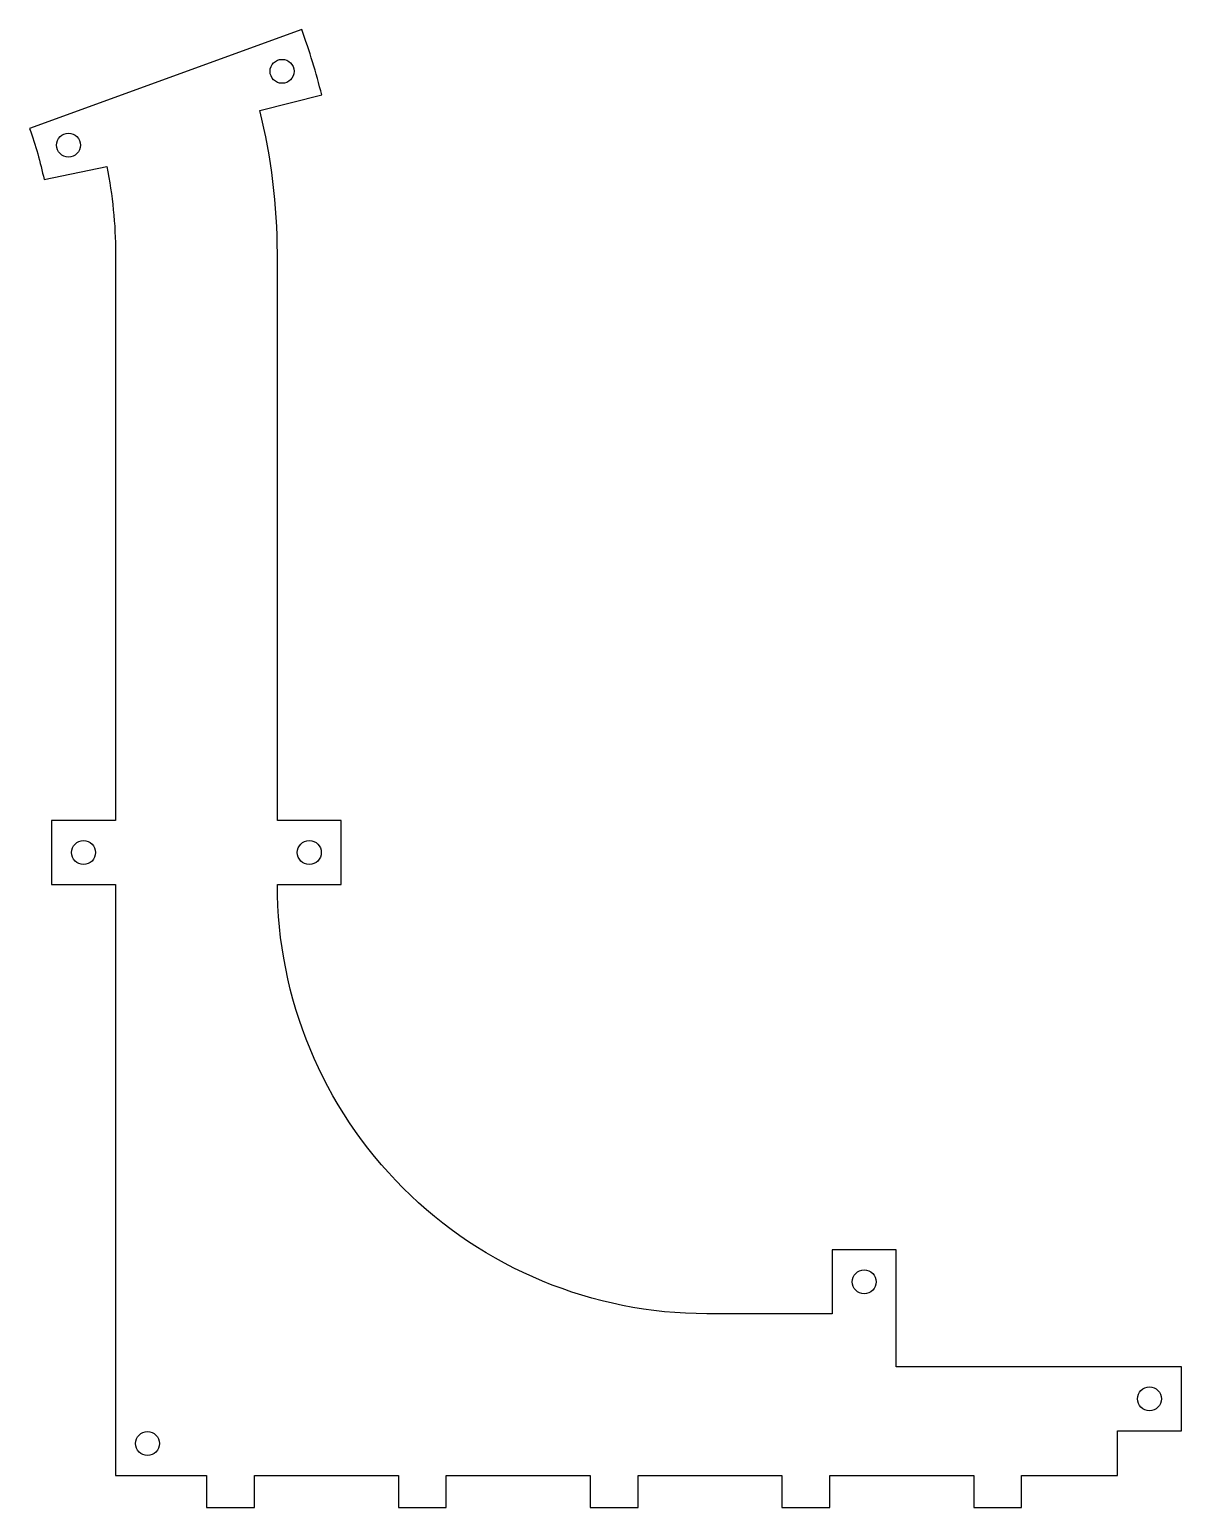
# Model space of a CAD drawing. Header units: millimetres. Extents: x -75 to 69, y -25 to 160.
import ezdxf

# ---------------------------------------------------------------- set-up
doc = ezdxf.new("R2010")
doc.units = ezdxf.units.MM
doc.layers.get('0').update_dxf_attribs({"linetype": 'CONTINUOUS'})

msp = doc.modelspace()

# ---------------------------------------------------------------- linework, layer by layer
msp.add_lwpolyline([(-43.75, 61.22), (-43.75, 132.22, 0.061217), (-45.95, 150.14), (-38.19, 152.08, 0.026132), (-40.7, 160.27), (-74.76, 147.87, -0.036322), (-72.95, 141.49), (-65.11, 143.11, -0.051005), (-64, 132.22), (-64, 61.22), (-72, 61.22), (-72, 53.22), (-64, 53.22), (-64, -20.78), (-52.6, -20.78), (-52.6, -24.78), (-46.6, -24.78), (-46.6, -20.78), (-28.6, -20.78), (-28.6, -24.78), (-22.6, -24.78), (-22.6, -20.78), (-4.6, -20.78), (-4.6, -24.78), (1.4, -24.78), (1.4, -20.78), (19.4, -20.78), (19.4, -24.78), (25.4, -24.78), (25.4, -20.78), (43.4, -20.78), (43.4, -24.78), (49.4, -24.78), (49.4, -20.78), (61.4, -20.78), (61.4, -15.18), (69.4, -15.18), (69.4, -7.18), (33.7, -7.18), (33.7, 7.47), (25.7, 7.47), (25.7, -0.53), (10, -0.53, -0.414214), (-43.75, 53.22), (-35.75, 53.22), (-35.75, 61.22)], format="xyb", close=True)
for centre in [(-43.16, 155.04), (-69.89, 145.8), (-68, 57.22), (-39.75, 57.22), (29.7, 3.47), (65.4, -11.18), (-60, -16.78)]:
    msp.add_circle(centre, 1.5)

doc.saveas('drawing.dxf')
